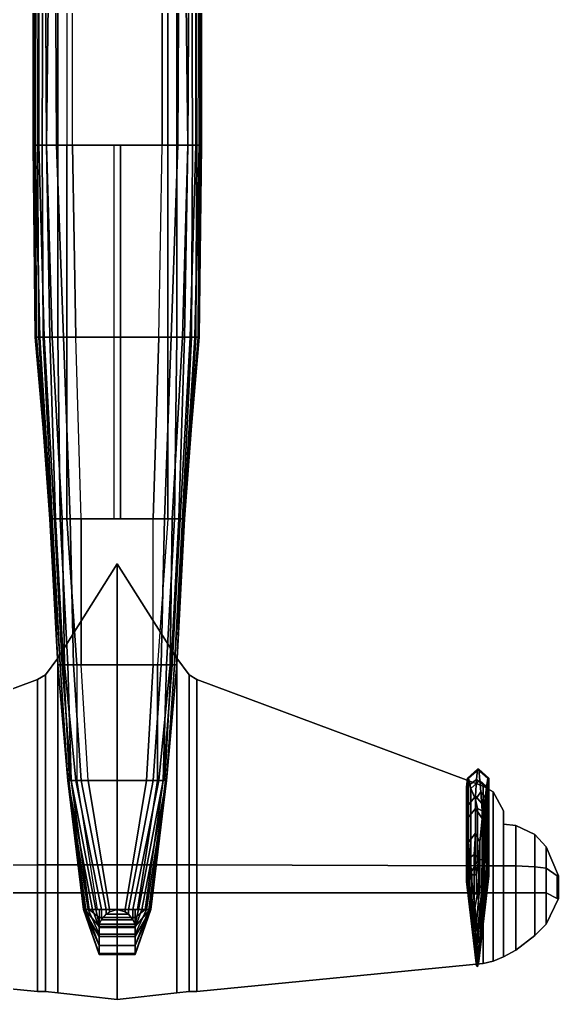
# Model space of a CAD drawing. Header units: millimetres. Extents: x -11.2 to 11.2, y -9.2 to 25.8.
# Drawn here: x -0.87 to 3.93, y -9.25 to -0.52 of the extents above; entities that cross this region are included whole.
import ezdxf

# ---------------------------------------------------------------- set-up
doc = ezdxf.new("R2010")
doc.units = ezdxf.units.MM
for name, color, linetype in [('h2', 7, 'Continuous'), ('wing1', 5, 'Continuous'), ('wing2', 1, 'Continuous')]:
    doc.layers.add(name, color=color, linetype=linetype)

msp = doc.modelspace()

# ---------------------------------------------------------------- linework, layer by layer
for points in [[(-0.4, 4.13, -1.21), (0.4, 4.13, -1.21), (0.4, -1.64, -1.19), (-0.4, -1.64, -1.19)], [(0.54, -1.64, -1.14), (0.4, -1.64, -1.19), (0.4, 4.13, -1.21), (0.57, 4.13, -1.14)], [(0.63, -1.64, -1.06), (0.54, -1.64, -1.14), (0.57, 4.13, -1.14), (0.66, 4.13, -1)], [(0.7, -1.64, -0.89), (0.63, -1.64, -1.06), (0.66, 4.13, -1), (0.7, 4.13, -0.86)], [(0.73, -1.64, -0.66), (0.7, -1.64, -0.89), (0.7, 4.13, -0.86), (0.73, 4.13, -0.66)], [(0.74, -1.64, -0.48), (0.73, -1.64, -0.66), (0.73, 4.13, -0.66), (0.74, 4.13, -0.48)], [(0.75, -1.64, 0.05), (0.75, -1.64, -0.32), (0.75, 4.13, -0.32), (0.74, 4.13, 0.05)], [(0.75, -1.64, -0.32), (0.74, -1.64, -0.48), (0.74, 4.13, -0.48), (0.75, 4.13, -0.32)], [(-0.45, -1.64, 0.88), (0.45, -1.64, 0.88), (0.45, 0.89, 0.88), (-0.45, 0.89, 0.88)], [(0.45, -1.64, 0.88), (0.53, -1.64, 0.85), (0.53, 0.89, 0.85), (0.45, 0.89, 0.88)], [(0.53, -1.64, 0.85), (0.63, -1.64, 0.79), (0.6, 0.89, 0.79), (0.53, 0.89, 0.85)], [(0.63, -1.64, 0.79), (0.67, -1.64, 0.71), (0.66, 0.89, 0.71), (0.6, 0.89, 0.79)], [(0.67, -1.64, 0.71), (0.71, -1.64, 0.49), (0.7, 0.89, 0.49), (0.66, 0.89, 0.71)], [(0.71, -1.64, 0.49), (0.73, -1.64, 0.3), (0.72, 0.89, 0.3), (0.7, 0.89, 0.49)], [(0.73, -1.64, 0.3), (0.75, -1.64, 0.05), (0.7456, 0.9007, 0.05), (0.72, 0.89, 0.3)], [(-0.03, -3.35, 0.82), (0.03, -3.35, 0.82), (0.03, -1.64, 0.88), (-0.03, -1.64, 0.88)], [(0.03, -3.35, 0.82), (0.45, -3.35, 0.81), (0.45, -1.64, 0.88), (0.03, -1.64, 0.88)], [(0.48, -3.35, -1.07), (0.37, -3.35, -1.09), (0.4, -1.64, -1.19), (0.54, -1.64, -1.14)], [(0.45, -3.35, 0.81), (0.53, -3.35, 0.8), (0.53, -1.64, 0.85), (0.45, -1.64, 0.88)], [(0.58, -3.35, -1.01), (0.48, -3.35, -1.07), (0.54, -1.64, -1.14), (0.63, -1.64, -1.06)], [(0.53, -3.35, 0.8), (0.6, -3.35, 0.77), (0.63, -1.64, 0.79), (0.53, -1.64, 0.85)], [(0.65, -3.35, -0.93), (0.58, -3.35, -1.01), (0.63, -1.64, -1.06), (0.7, -1.64, -0.89)], [(0.6, -3.35, 0.77), (0.66, -3.35, 0.71), (0.67, -1.64, 0.71), (0.63, -1.64, 0.79)], [(0.69, -3.35, -0.8), (0.65, -3.35, -0.93), (0.7, -1.64, -0.89), (0.73, -1.64, -0.66)], [(0.66, -3.35, 0.71), (0.7, -3.35, 0.49), (0.71, -1.64, 0.49), (0.67, -1.64, 0.71)], [(0.72, -3.35, -0.48), (0.69, -3.35, -0.8), (0.73, -1.64, -0.66), (0.74, -1.64, -0.48)], [(0.7, -3.35, 0.49), (0.72, -3.35, 0.3), (0.73, -1.64, 0.3), (0.71, -1.64, 0.49)], [(0.72, -3.35, 0.3), (0.73, -3.35, 0.14), (0.75, -1.64, 0.05), (0.73, -1.64, 0.3)], [(0.73, -3.35, -0.32), (0.72, -3.35, -0.48), (0.74, -1.64, -0.48), (0.75, -1.64, -0.32)], [(0.73, -3.35, 0.14), (0.73, -3.35, -0.32), (0.75, -1.64, -0.32), (0.75, -1.64, 0.05)], [(-0.37, -3.35, -1.09), (0.37, -3.35, -1.09), (0.32, -4.97, -0.84), (-0.32, -4.97, -0.84)], [(-0.03, -4.97, 0.73), (0.03, -4.97, 0.73), (0.03, -3.35, 0.82), (-0.03, -3.35, 0.82)], [(0.03, -4.97, 0.73), (0.45, -4.97, 0.73), (0.45, -3.35, 0.81), (0.03, -3.35, 0.82)], [(0.42, -4.97, -0.82), (0.32, -4.97, -0.84), (0.37, -3.35, -1.09), (0.48, -3.35, -1.07)], [(0.49, -4.97, -0.79), (0.42, -4.97, -0.82), (0.48, -3.35, -1.07), (0.58, -3.35, -1.01)], [(0.45, -4.97, 0.73), (0.51, -4.97, 0.71), (0.53, -3.35, 0.8), (0.45, -3.35, 0.81)], [(0.56, -4.97, -0.71), (0.49, -4.97, -0.79), (0.58, -3.35, -1.01), (0.65, -3.35, -0.93)], [(0.51, -4.97, 0.71), (0.55, -4.97, 0.68), (0.6, -3.35, 0.77), (0.53, -3.35, 0.8)], [(0.55, -4.97, 0.68), (0.58, -4.97, 0.62), (0.66, -3.35, 0.71), (0.6, -3.35, 0.77)], [(0.59, -4.97, -0.63), (0.56, -4.97, -0.71), (0.65, -3.35, -0.93), (0.69, -3.35, -0.8)], [(0.58, -4.97, 0.62), (0.6, -4.97, 0.53), (0.7, -3.35, 0.49), (0.66, -3.35, 0.71)], [(0.6, -4.97, 0.3), (0.59, -4.97, 0.14), (0.73, -3.35, 0.14), (0.72, -3.35, 0.3)], [(0.59, -4.97, -0.48), (0.59, -4.97, -0.63), (0.69, -3.35, -0.8), (0.72, -3.35, -0.48)], [(0.59, -4.97, -0.32), (0.59, -4.97, -0.48), (0.72, -3.35, -0.48), (0.73, -3.35, -0.32)], [(0.59, -4.97, 0.14), (0.59, -4.97, -0.32), (0.73, -3.35, -0.32), (0.73, -3.35, 0.14)], [(0.6, -4.97, 0.53), (0.6, -4.97, 0.3), (0.72, -3.35, 0.3), (0.7, -3.35, 0.49)], [(0.39, -6.27, -0.73), (0.32, -6.27, -0.75), (0.32, -4.97, -0.84), (0.42, -4.97, -0.82)], [(0.36, -6.27, 0.72), (0.44, -6.27, 0.69), (0.51, -4.97, 0.71), (0.45, -4.97, 0.73)], [(0.47, -6.27, -0.66), (0.39, -6.27, -0.73), (0.42, -4.97, -0.82), (0.49, -4.97, -0.79)], [(0.44, -6.27, 0.69), (0.48, -6.27, 0.66), (0.55, -4.97, 0.68), (0.51, -4.97, 0.71)], [(0.49, -6.27, -0.63), (0.47, -6.27, -0.66), (0.49, -4.97, -0.79), (0.56, -4.97, -0.71)], [(0.48, -6.27, 0.66), (0.51, -6.27, 0.62), (0.58, -4.97, 0.62), (0.55, -4.97, 0.68)], [(0.51, -6.27, -0.58), (0.49, -6.27, -0.63), (0.56, -4.97, -0.71), (0.59, -4.97, -0.63)], [(0.53, -6.27, -0.48), (0.51, -6.27, -0.58), (0.59, -4.97, -0.63), (0.59, -4.97, -0.48)], [(0.51, -6.27, 0.62), (0.53, -6.27, 0.56), (0.6, -4.97, 0.53), (0.58, -4.97, 0.62)], [(0.53, -6.27, -0.32), (0.53, -6.27, -0.48), (0.59, -4.97, -0.48), (0.59, -4.97, -0.32)], [(0.53, -6.27, 0.14), (0.53, -6.27, -0.32), (0.59, -4.97, -0.32), (0.59, -4.97, 0.14)], [(0.53, -6.27, 0.3), (0.53, -6.27, 0.14), (0.59, -4.97, 0.14), (0.6, -4.97, 0.3)], [(0.53, -6.27, 0.56), (0.53, -6.27, 0.3), (0.6, -4.97, 0.3), (0.6, -4.97, 0.53)], [(-0.36, -7.3, 0.72), (0.36, -7.3, 0.72), (0.36, -6.27, 0.72), (-0.36, -6.27, 0.72)], [(-0.32, -6.27, -0.75), (0.32, -6.27, -0.75), (0.26, -7.3, -0.49), (-0.26, -7.3, -0.49)], [(0.32, -7.3, -0.47), (0.26, -7.3, -0.49), (0.32, -6.27, -0.75), (0.39, -6.27, -0.73)], [(0.37, -7.3, -0.44), (0.32, -7.3, -0.47), (0.39, -6.27, -0.73), (0.47, -6.27, -0.66)], [(0.36, -7.3, 0.72), (0.41, -7.3, 0.7), (0.44, -6.27, 0.69), (0.36, -6.27, 0.72)], [(0.41, -7.3, -0.39), (0.37, -7.3, -0.44), (0.47, -6.27, -0.66), (0.49, -6.27, -0.63)], [(0.44, -7.3, -0.34), (0.41, -7.3, -0.39), (0.49, -6.27, -0.63), (0.51, -6.27, -0.58)], [(0.41, -7.3, 0.7), (0.425, -7.3, 0.675), (0.48, -6.27, 0.66), (0.44, -6.27, 0.69)], [(0.425, -7.3, 0.675), (0.44, -7.3, 0.65), (0.51, -6.27, 0.62), (0.48, -6.27, 0.66)], [(0.44, -7.3, -0.22), (0.44, -7.3, -0.34), (0.51, -6.27, -0.58), (0.53, -6.27, -0.48)], [(0.44, -7.3, -0.06), (0.44, -7.3, -0.22), (0.53, -6.27, -0.48), (0.53, -6.27, -0.32)], [(0.44, -7.3, 0.4), (0.44, -7.3, -0.06), (0.53, -6.27, -0.32), (0.53, -6.27, 0.14)], [(0.44, -7.3, 0.56), (0.44, -7.3, 0.4), (0.53, -6.27, 0.14), (0.53, -6.27, 0.3)], [(0.44, -7.3, 0.62), (0.44, -7.3, 0.56), (0.53, -6.27, 0.3), (0.53, -6.27, 0.56)], [(0.44, -7.3, 0.65), (0.44, -7.3, 0.62), (0.53, -6.27, 0.56), (0.51, -6.27, 0.62)], [(-0.18, -8.45, 0.71), (0.18, -8.45, 0.71), (0.36, -7.3, 0.72), (-0.36, -7.3, 0.72)], [(0, -7.3, -0.49), (0.26, -7.3, -0.49), (0.07, -8.45, -0.15), (0, -8.45, -0.16)], [(0.1, -8.45, -0.14), (0.07, -8.45, -0.15), (0.26, -7.3, -0.49), (0.32, -7.3, -0.47)], [(0.14, -8.45, -0.11), (0.1, -8.45, -0.14), (0.32, -7.3, -0.47), (0.37, -7.3, -0.44)], [(0.19, -8.45, -0.06), (0.14, -8.45, -0.11), (0.37, -7.3, -0.44), (0.41, -7.3, -0.39)], [(0.18, -8.45, 0.71), (0.25, -8.45, 0.7), (0.41, -7.3, 0.7), (0.36, -7.3, 0.72)], [(0.22, -8.45, -0.01), (0.19, -8.45, -0.06), (0.41, -7.3, -0.39), (0.44, -7.3, -0.34)], [(0.26, -8.45, 0.08), (0.22, -8.45, -0.01), (0.44, -7.3, -0.34), (0.44, -7.3, -0.22)], [(0.25, -8.45, 0.7), (0.29, -8.45, 0.68), (0.43, -7.3, 0.67), (0.41, -7.3, 0.7)], [(0.28, -8.45, 0.27), (0.26, -8.45, 0.08), (0.44, -7.3, -0.22), (0.44, -7.3, -0.06)], [(0.3, -8.45, 0.44), (0.28, -8.45, 0.27), (0.44, -7.3, -0.06), (0.44, -7.3, 0.4)], [(0.29, -8.45, 0.68), (0.3, -8.45, 0.66), (0.44, -7.3, 0.65), (0.43, -7.3, 0.67)], [(0.3, -8.45, 0.66), (0.3, -8.45, 0.62), (0.44, -7.3, 0.62), (0.44, -7.3, 0.65)], [(0.3, -8.45, 0.62), (0.3, -8.45, 0.56), (0.44, -7.3, 0.56), (0.44, -7.3, 0.62)], [(0.3, -8.45, 0.56), (0.3, -8.45, 0.44), (0.44, -7.3, 0.4), (0.44, -7.3, 0.56)], [(-0.16, -8.52, 0.7), (0.16, -8.52, 0.7), (0.16, -8.45, 0.71), (-0.16, -8.45, 0.71)], [(-0.07, -8.47, -0.15), (0, -8.45, -0.16), (0, -8.49, -0.14), (-0.1, -8.49, -0.14)], [(0, -8.45, -0.16), (0.07, -8.45, -0.15), (0.07, -8.47, -0.15), (0, -8.45, -0.16)], [(0, -8.45, 0.71), (0.03, -8.45, 0.71), (0.03, -8.45, 0.71), (0, -8.45, 0.71)], [(0, -8.45, -0.16), (0.07, -8.47, -0.15), (0.1, -8.49, -0.14), (0, -8.49, -0.14)], [(0.03, -8.45, 0.71), (0.16, -8.45, 0.71), (0.18, -8.45, 0.71), (0.03, -8.45, 0.71)], [(0.1, -8.49, -0.14), (0.07, -8.47, -0.15), (0.07, -8.45, -0.15), (0.1, -8.45, -0.14)], [(0.14, -8.54, -0.11), (0.1, -8.49, -0.14), (0.1, -8.45, -0.14), (0.14, -8.45, -0.11)], [(0.16, -8.58, -0.06), (0.14, -8.54, -0.11), (0.14, -8.45, -0.11), (0.19, -8.45, -0.06)], [(0.16, -8.85, 0.44), (0.16, -8.77, 0.27), (0.28, -8.45, 0.27), (0.3, -8.45, 0.44)], [(0.16, -8.77, 0.27), (0.16, -8.67, 0.08), (0.26, -8.45, 0.08), (0.28, -8.45, 0.27)], [(0.16, -8.61, -0.01), (0.16, -8.58, -0.06), (0.19, -8.45, -0.06), (0.22, -8.45, -0.01)], [(0.16, -8.67, 0.08), (0.16, -8.61, -0.01), (0.22, -8.45, -0.01), (0.26, -8.45, 0.08)], [(0.16, -8.6, 0.68), (0.16, -8.69, 0.66), (0.3, -8.45, 0.66), (0.29, -8.45, 0.68)], [(0.16, -8.52, 0.7), (0.16, -8.6, 0.68), (0.29, -8.45, 0.68), (0.25, -8.45, 0.7)], [(0.16, -8.45, 0.71), (0.16, -8.52, 0.7), (0.25, -8.45, 0.7), (0.18, -8.45, 0.71)], [(0.16, -8.84, 0.56), (0.16, -8.85, 0.44), (0.3, -8.45, 0.44), (0.3, -8.45, 0.56)], [(0.16, -8.77, 0.62), (0.16, -8.84, 0.56), (0.3, -8.45, 0.56), (0.3, -8.45, 0.62)], [(0.16, -8.69, 0.66), (0.16, -8.77, 0.62), (0.3, -8.45, 0.62), (0.3, -8.45, 0.66)], [(-0.16, -8.6, 0.68), (0.16, -8.6, 0.68), (0.16, -8.52, 0.7), (-0.16, -8.52, 0.7)], [(-0.14, -8.54, -0.11), (0.14, -8.54, -0.11), (0.16, -8.58, -0.06), (-0.16, -8.58, -0.06)], [(-0.1, -8.49, -0.14), (0.1, -8.49, -0.14), (0.14, -8.54, -0.11), (-0.14, -8.54, -0.11)], [(-0.16, -8.58, -0.06), (0.16, -8.58, -0.06), (0.16, -8.61, -0.01), (-0.16, -8.61, -0.01)], [(-0.16, -8.69, 0.66), (0.16, -8.69, 0.66), (0.16, -8.6, 0.68), (-0.16, -8.6, 0.68)], [(-0.16, -8.61, -0.01), (0.16, -8.61, -0.01), (0.16, -8.67, 0.08), (-0.16, -8.67, 0.08)], [(-0.16, -8.67, 0.08), (0.16, -8.67, 0.08), (0.16, -8.77, 0.27), (-0.16, -8.77, 0.27)], [(-0.16, -8.77, 0.62), (0.16, -8.77, 0.62), (0.16, -8.69, 0.66), (-0.16, -8.69, 0.66)], [(-0.16, -8.84, 0.56), (0.16, -8.84, 0.56), (0.16, -8.77, 0.62), (-0.16, -8.77, 0.62)], [(-0.16, -8.77, 0.27), (0.16, -8.77, 0.27), (0.16, -8.85, 0.44), (-0.16, -8.85, 0.44)], [(-0.16, -8.85, 0.44), (0.16, -8.85, 0.44), (0.16, -8.84, 0.56), (-0.16, -8.84, 0.56)]]:
    msp.add_3dface(points)
at = {"layer": 'h2'}
for points in [[(-0.75, -1.64, -0.32), (-0.74, -1.64, -0.48), (-0.74, 4.13, -0.48), (-0.75, 4.13, -0.32)], [(-0.75, -1.64, 0.05), (-0.75, -1.64, -0.32), (-0.75, 4.13, -0.32), (-0.74, 4.13, 0.05)], [(-0.74, -1.64, -0.48), (-0.73, -1.64, -0.66), (-0.73, 4.13, -0.66), (-0.74, 4.13, -0.48)], [(-0.73, -1.64, -0.66), (-0.7, -1.64, -0.89), (-0.7, 4.13, -0.86), (-0.73, 4.13, -0.66)], [(-0.7, -1.64, -0.89), (-0.63, -1.64, -1.06), (-0.66, 4.13, -1), (-0.7, 4.13, -0.86)], [(-0.63, -1.64, -1.06), (-0.54, -1.64, -1.14), (-0.57, 4.13, -1.14), (-0.66, 4.13, -1)], [(-0.54, -1.64, -1.14), (-0.4, -1.64, -1.19), (-0.4, 4.13, -1.21), (-0.57, 4.13, -1.14)], [(-0.73, -1.64, 0.3), (-0.75, -1.64, 0.05), (-0.7456, 0.9007, 0.05), (-0.72, 0.89, 0.3)], [(-0.71, -1.64, 0.49), (-0.73, -1.64, 0.3), (-0.72, 0.89, 0.3), (-0.7, 0.89, 0.49)], [(-0.67, -1.64, 0.71), (-0.71, -1.64, 0.49), (-0.7, 0.89, 0.49), (-0.66, 0.89, 0.71)], [(-0.63, -1.64, 0.79), (-0.67, -1.64, 0.71), (-0.66, 0.89, 0.71), (-0.6, 0.89, 0.79)], [(-0.53, -1.64, 0.85), (-0.63, -1.64, 0.79), (-0.6, 0.89, 0.79), (-0.53, 0.89, 0.85)], [(-0.45, -1.64, 0.88), (-0.53, -1.64, 0.85), (-0.53, 0.89, 0.85), (-0.45, 0.89, 0.88)], [(-0.73, -3.35, 0.14), (-0.73, -3.35, -0.32), (-0.75, -1.64, -0.32), (-0.75, -1.64, 0.05)], [(-0.72, -3.35, 0.3), (-0.73, -3.35, 0.14), (-0.75, -1.64, 0.05), (-0.73, -1.64, 0.3)], [(-0.73, -3.35, -0.32), (-0.72, -3.35, -0.48), (-0.74, -1.64, -0.48), (-0.75, -1.64, -0.32)], [(-0.72, -3.35, -0.48), (-0.69, -3.35, -0.8), (-0.73, -1.64, -0.66), (-0.74, -1.64, -0.48)], [(-0.69, -3.35, -0.8), (-0.65, -3.35, -0.93), (-0.7, -1.64, -0.89), (-0.73, -1.64, -0.66)], [(-0.7, -3.35, 0.49), (-0.72, -3.35, 0.3), (-0.73, -1.64, 0.3), (-0.71, -1.64, 0.49)], [(-0.66, -3.35, 0.71), (-0.7, -3.35, 0.49), (-0.71, -1.64, 0.49), (-0.67, -1.64, 0.71)], [(-0.65, -3.35, -0.93), (-0.58, -3.35, -1.01), (-0.63, -1.64, -1.06), (-0.7, -1.64, -0.89)], [(-0.6, -3.35, 0.77), (-0.66, -3.35, 0.71), (-0.67, -1.64, 0.71), (-0.63, -1.64, 0.79)], [(-0.58, -3.35, -1.01), (-0.48, -3.35, -1.07), (-0.54, -1.64, -1.14), (-0.63, -1.64, -1.06)], [(-0.53, -3.35, 0.8), (-0.6, -3.35, 0.77), (-0.63, -1.64, 0.79), (-0.53, -1.64, 0.85)], [(-0.48, -3.35, -1.07), (-0.37, -3.35, -1.09), (-0.4, -1.64, -1.19), (-0.54, -1.64, -1.14)], [(-0.45, -3.35, 0.81), (-0.53, -3.35, 0.8), (-0.53, -1.64, 0.85), (-0.45, -1.64, 0.88)], [(-0.03, -3.35, 0.82), (-0.45, -3.35, 0.81), (-0.45, -1.64, 0.88), (-0.03, -1.64, 0.88)], [(0.4, -1.64, -1.19), (-0.4, -1.64, -1.19), (-0.37, -3.35, -1.09), (0.37, -3.35, -1.09)], [(-0.59, -4.97, 0.14), (-0.59, -4.97, -0.32), (-0.73, -3.35, -0.32), (-0.73, -3.35, 0.14)], [(-0.59, -4.97, -0.32), (-0.59, -4.97, -0.48), (-0.72, -3.35, -0.48), (-0.73, -3.35, -0.32)], [(-0.6, -4.97, 0.3), (-0.59, -4.97, 0.14), (-0.73, -3.35, 0.14), (-0.72, -3.35, 0.3)], [(-0.59, -4.97, -0.48), (-0.59, -4.97, -0.63), (-0.69, -3.35, -0.8), (-0.72, -3.35, -0.48)], [(-0.6, -4.97, 0.53), (-0.6, -4.97, 0.3), (-0.72, -3.35, 0.3), (-0.7, -3.35, 0.49)], [(-0.58, -4.97, 0.62), (-0.6, -4.97, 0.53), (-0.7, -3.35, 0.49), (-0.66, -3.35, 0.71)], [(-0.59, -4.97, -0.63), (-0.56, -4.97, -0.71), (-0.65, -3.35, -0.93), (-0.69, -3.35, -0.8)], [(-0.55, -4.97, 0.68), (-0.58, -4.97, 0.62), (-0.66, -3.35, 0.71), (-0.6, -3.35, 0.77)], [(-0.56, -4.97, -0.71), (-0.49, -4.97, -0.79), (-0.58, -3.35, -1.01), (-0.65, -3.35, -0.93)], [(-0.51, -4.97, 0.71), (-0.55, -4.97, 0.68), (-0.6, -3.35, 0.77), (-0.53, -3.35, 0.8)], [(-0.49, -4.97, -0.79), (-0.42, -4.97, -0.82), (-0.48, -3.35, -1.07), (-0.58, -3.35, -1.01)], [(-0.45, -4.97, 0.73), (-0.51, -4.97, 0.71), (-0.53, -3.35, 0.8), (-0.45, -3.35, 0.81)], [(-0.42, -4.97, -0.82), (-0.32, -4.97, -0.84), (-0.37, -3.35, -1.09), (-0.48, -3.35, -1.07)], [(-0.03, -4.97, 0.73), (-0.45, -4.97, 0.73), (-0.45, -3.35, 0.81), (-0.03, -3.35, 0.82)], [(-0.53, -6.27, 0.56), (-0.53, -6.27, 0.3), (-0.6, -4.97, 0.3), (-0.6, -4.97, 0.53)], [(-0.53, -6.27, 0.3), (-0.53, -6.27, 0.14), (-0.59, -4.97, 0.14), (-0.6, -4.97, 0.3)], [(-0.51, -6.27, 0.62), (-0.53, -6.27, 0.56), (-0.6, -4.97, 0.53), (-0.58, -4.97, 0.62)], [(-0.51, -6.27, -0.58), (-0.49, -6.27, -0.63), (-0.56, -4.97, -0.71), (-0.59, -4.97, -0.63)], [(-0.53, -6.27, 0.14), (-0.53, -6.27, -0.32), (-0.59, -4.97, -0.32), (-0.59, -4.97, 0.14)], [(-0.53, -6.27, -0.32), (-0.53, -6.27, -0.48), (-0.59, -4.97, -0.48), (-0.59, -4.97, -0.32)], [(-0.53, -6.27, -0.48), (-0.51, -6.27, -0.58), (-0.59, -4.97, -0.63), (-0.59, -4.97, -0.48)], [(-0.48, -6.27, 0.66), (-0.51, -6.27, 0.62), (-0.58, -4.97, 0.62), (-0.55, -4.97, 0.68)], [(-0.49, -6.27, -0.63), (-0.47, -6.27, -0.66), (-0.49, -4.97, -0.79), (-0.56, -4.97, -0.71)], [(-0.44, -6.27, 0.69), (-0.48, -6.27, 0.66), (-0.55, -4.97, 0.68), (-0.51, -4.97, 0.71)], [(-0.36, -6.27, 0.72), (-0.44, -6.27, 0.69), (-0.51, -4.97, 0.71), (-0.45, -4.97, 0.73)], [(-0.47, -6.27, -0.66), (-0.39, -6.27, -0.73), (-0.42, -4.97, -0.82), (-0.49, -4.97, -0.79)], [(0.36, -6.27, 0.72), (-0.36, -6.27, 0.72), (-0.45, -4.97, 0.73), (0.45, -4.97, 0.73)], [(-0.39, -6.27, -0.73), (-0.32, -6.27, -0.75), (-0.32, -4.97, -0.84), (-0.42, -4.97, -0.82)], [(0.32, -4.97, -0.84), (-0.32, -4.97, -0.84), (-0.32, -6.27, -0.75), (0.32, -6.27, -0.75)], [(-0.44, -7.3, 0.4), (-0.44, -7.3, -0.06), (-0.53, -6.27, -0.32), (-0.53, -6.27, 0.14)], [(-0.44, -7.3, -0.06), (-0.44, -7.3, -0.22), (-0.53, -6.27, -0.48), (-0.53, -6.27, -0.32)], [(-0.44, -7.3, -0.22), (-0.44, -7.3, -0.34), (-0.51, -6.27, -0.58), (-0.53, -6.27, -0.48)], [(-0.44, -7.3, 0.65), (-0.44, -7.3, 0.62), (-0.53, -6.27, 0.56), (-0.51, -6.27, 0.62)], [(-0.44, -7.3, 0.62), (-0.44, -7.3, 0.56), (-0.53, -6.27, 0.3), (-0.53, -6.27, 0.56)], [(-0.44, -7.3, 0.56), (-0.44, -7.3, 0.4), (-0.53, -6.27, 0.14), (-0.53, -6.27, 0.3)], [(-0.44, -7.3, -0.34), (-0.41, -7.3, -0.39), (-0.49, -6.27, -0.63), (-0.51, -6.27, -0.58)], [(-0.425, -7.3, 0.675), (-0.44, -7.3, 0.65), (-0.51, -6.27, 0.62), (-0.48, -6.27, 0.66)], [(-0.41, -7.3, -0.39), (-0.37, -7.3, -0.44), (-0.47, -6.27, -0.66), (-0.49, -6.27, -0.63)], [(-0.41, -7.3, 0.7), (-0.425, -7.3, 0.675), (-0.48, -6.27, 0.66), (-0.44, -6.27, 0.69)], [(-0.37, -7.3, -0.44), (-0.32, -7.3, -0.47), (-0.39, -6.27, -0.73), (-0.47, -6.27, -0.66)], [(-0.36, -7.3, 0.72), (-0.41, -7.3, 0.7), (-0.44, -6.27, 0.69), (-0.36, -6.27, 0.72)], [(-0.32, -7.3, -0.47), (-0.26, -7.3, -0.49), (-0.32, -6.27, -0.75), (-0.39, -6.27, -0.73)], [(-0.26, -8.45, 0.08), (-0.22, -8.45, -0.01), (-0.44, -7.3, -0.34), (-0.44, -7.3, -0.22)], [(-0.28, -8.45, 0.27), (-0.26, -8.45, 0.08), (-0.44, -7.3, -0.22), (-0.44, -7.3, -0.06)], [(-0.3, -8.45, 0.44), (-0.28, -8.45, 0.27), (-0.44, -7.3, -0.06), (-0.44, -7.3, 0.4)], [(-0.22, -8.45, -0.01), (-0.19, -8.45, -0.06), (-0.41, -7.3, -0.39), (-0.44, -7.3, -0.34)], [(-0.3, -8.45, 0.56), (-0.3, -8.45, 0.44), (-0.44, -7.3, 0.4), (-0.44, -7.3, 0.56)], [(-0.3, -8.45, 0.62), (-0.3, -8.45, 0.56), (-0.44, -7.3, 0.56), (-0.44, -7.3, 0.62)], [(-0.29, -8.45, 0.68), (-0.3, -8.45, 0.66), (-0.44, -7.3, 0.65), (-0.43, -7.3, 0.67)], [(-0.3, -8.45, 0.66), (-0.3, -8.45, 0.62), (-0.44, -7.3, 0.62), (-0.44, -7.3, 0.65)], [(-0.25, -8.45, 0.7), (-0.29, -8.45, 0.68), (-0.43, -7.3, 0.67), (-0.41, -7.3, 0.7)], [(-0.19, -8.45, -0.06), (-0.14, -8.45, -0.11), (-0.37, -7.3, -0.44), (-0.41, -7.3, -0.39)], [(-0.18, -8.45, 0.71), (-0.25, -8.45, 0.7), (-0.41, -7.3, 0.7), (-0.36, -7.3, 0.72)], [(-0.14, -8.45, -0.11), (-0.1, -8.45, -0.14), (-0.32, -7.3, -0.47), (-0.37, -7.3, -0.44)], [(-0.1, -8.45, -0.14), (-0.07, -8.45, -0.15), (-0.26, -7.3, -0.49), (-0.32, -7.3, -0.47)], [(0, -7.3, -0.49), (-0.26, -7.3, -0.49), (-0.07, -8.45, -0.15), (0, -8.45, -0.16)], [(-0.16, -8.85, 0.44), (-0.16, -8.77, 0.27), (-0.28, -8.45, 0.27), (-0.3, -8.45, 0.44)], [(-0.16, -8.69, 0.66), (-0.16, -8.77, 0.62), (-0.3, -8.45, 0.62), (-0.3, -8.45, 0.66)], [(-0.16, -8.77, 0.62), (-0.16, -8.84, 0.56), (-0.3, -8.45, 0.56), (-0.3, -8.45, 0.62)], [(-0.16, -8.84, 0.56), (-0.16, -8.85, 0.44), (-0.3, -8.45, 0.44), (-0.3, -8.45, 0.56)], [(-0.16, -8.6, 0.68), (-0.16, -8.69, 0.66), (-0.3, -8.45, 0.66), (-0.29, -8.45, 0.68)], [(-0.16, -8.52, 0.7), (-0.16, -8.6, 0.68), (-0.29, -8.45, 0.68), (-0.25, -8.45, 0.7)], [(-0.16, -8.77, 0.27), (-0.16, -8.67, 0.08), (-0.26, -8.45, 0.08), (-0.28, -8.45, 0.27)], [(-0.16, -8.67, 0.08), (-0.16, -8.61, -0.01), (-0.22, -8.45, -0.01), (-0.26, -8.45, 0.08)], [(-0.16, -8.45, 0.71), (-0.16, -8.52, 0.7), (-0.25, -8.45, 0.7), (-0.18, -8.45, 0.71)], [(-0.16, -8.61, -0.01), (-0.16, -8.58, -0.06), (-0.19, -8.45, -0.06), (-0.22, -8.45, -0.01)], [(-0.16, -8.58, -0.06), (-0.14, -8.54, -0.11), (-0.14, -8.45, -0.11), (-0.19, -8.45, -0.06)], [(-0.03, -8.45, 0.71), (-0.16, -8.45, 0.71), (-0.18, -8.45, 0.71), (-0.03, -8.45, 0.71)], [(-0.14, -8.54, -0.11), (-0.1, -8.49, -0.14), (-0.1, -8.45, -0.14), (-0.14, -8.45, -0.11)], [(-0.1, -8.49, -0.14), (-0.07, -8.47, -0.15), (-0.07, -8.45, -0.15), (-0.1, -8.45, -0.14)], [(0, -8.45, -0.16), (-0.07, -8.45, -0.15), (-0.07, -8.47, -0.15), (0, -8.45, -0.16)], [(0, -8.45, 0.71), (-0.03, -8.45, 0.71), (-0.03, -8.45, 0.71), (0, -8.45, 0.71)]]:
    msp.add_3dface(points, dxfattribs=at)
at = {"layer": 'wing1'}
for points in [[(0, -5.37, 0.45), (-0.53, -6.21, 0.5), (-0.53, -8.05, 0.72), (0, -8.05, 0.71)], [(0, -8.05, 0.39), (-0.53, -8.05, 0.39), (-0.53, -6.21, 0.5), (0, -5.37, 0.45)], [(-0.53, -6.21, 0.5), (-0.64, -6.36, 0.51), (-0.64, -8.05, 0.72), (-0.53, -8.05, 0.72)], [(-0.53, -8.05, 0.39), (-0.64, -8.05, 0.4), (-0.64, -6.36, 0.51), (-0.53, -6.21, 0.5)], [(-0.64, -6.36, 0.51), (-0.71, -6.4, 0.52), (-0.71, -8.05, 0.72), (-0.64, -8.05, 0.72)], [(-0.64, -8.05, 0.4), (-0.71, -8.05, 0.41), (-0.71, -6.4, 0.52), (-0.64, -6.36, 0.51)], [(-0.71, -6.4, 0.52), (-3.26, -7.35, 0.71), (-3.26, -8.06, 0.8), (-0.71, -8.05, 0.72)], [(-0.71, -8.05, 0.41), (-3.26, -8.06, 0.66), (-3.26, -7.35, 0.71), (-0.71, -6.4, 0.52)], [(-3.26, -8.06, 0.8), (-3.26, -8.3, 0.8), (-0.71, -8.3, 0.72), (-0.71, -8.05, 0.72)], [(-0.71, -8.3, 0.41), (-3.26, -8.3, 0.66), (-3.26, -8.06, 0.66), (-0.71, -8.05, 0.41)], [(-0.71, -8.05, 0.72), (-0.71, -8.3, 0.72), (-0.64, -8.3, 0.72), (-0.64, -8.05, 0.72)], [(-0.64, -8.3, 0.4), (-0.71, -8.3, 0.41), (-0.71, -8.05, 0.41), (-0.64, -8.05, 0.4)], [(-0.64, -8.05, 0.72), (-0.64, -8.3, 0.72), (-0.53, -8.3, 0.72), (-0.53, -8.05, 0.72)], [(-0.53, -8.3, 0.39), (-0.64, -8.3, 0.4), (-0.64, -8.05, 0.4), (-0.53, -8.05, 0.39)], [(-0.53, -8.05, 0.72), (-0.53, -8.3, 0.72), (0, -8.3, 0.71), (0, -8.05, 0.71)], [(0, -8.3, 0.39), (-0.53, -8.3, 0.39), (-0.53, -8.05, 0.39), (0, -8.05, 0.39)], [(-0.71, -8.3, 0.72), (-3.26, -8.3, 0.8), (-3.26, -8.93, 0.71), (-0.71, -9.18, 0.52)], [(-0.71, -9.18, 0.52), (-3.26, -8.93, 0.71), (-3.26, -8.3, 0.66), (-0.71, -8.3, 0.41)], [(-0.64, -8.3, 0.72), (-0.71, -8.3, 0.72), (-0.71, -9.18, 0.52), (-0.64, -9.18, 0.51)], [(-0.64, -9.18, 0.51), (-0.71, -9.18, 0.52), (-0.71, -8.3, 0.41), (-0.64, -8.3, 0.4)], [(-0.53, -8.3, 0.72), (-0.64, -8.3, 0.72), (-0.64, -9.18, 0.51), (-0.53, -9.19, 0.5)], [(-0.53, -9.19, 0.5), (-0.64, -9.18, 0.51), (-0.64, -8.3, 0.4), (-0.53, -8.3, 0.39)], [(0, -8.3, 0.71), (-0.53, -8.3, 0.72), (-0.53, -9.19, 0.5), (0, -9.25, 0.45)], [(0, -9.25, 0.45), (-0.53, -9.19, 0.5), (-0.53, -8.3, 0.39), (0, -8.3, 0.39)]]:
    msp.add_3dface(points, dxfattribs=at)
at = {"layer": 'wing2'}
for points in [[(0, -8.05, 0.39), (0.53, -8.05, 0.39), (0.53, -6.21, 0.5), (0, -5.37, 0.45)], [(0, -5.37, 0.45), (0.53, -6.21, 0.5), (0.53, -8.05, 0.72), (0, -8.05, 0.71)], [(0.53, -8.05, 0.39), (0.64, -8.05, 0.4), (0.64, -6.36, 0.51), (0.53, -6.21, 0.5)], [(0.53, -6.21, 0.5), (0.64, -6.36, 0.51), (0.64, -8.05, 0.72), (0.53, -8.05, 0.72)], [(0.64, -8.05, 0.4), (0.71, -8.05, 0.41), (0.71, -6.4, 0.52), (0.64, -6.36, 0.51)], [(0.64, -6.36, 0.51), (0.71, -6.4, 0.52), (0.71, -8.05, 0.72), (0.64, -8.05, 0.72)], [(0.71, -6.4, 0.52), (3.26, -7.35, 0.71), (3.26, -8.06, 0.8), (0.71, -8.05, 0.72)], [(0.71, -8.05, 0.41), (3.26, -8.06, 0.66), (3.26, -7.35, 0.71), (0.71, -6.4, 0.52)], [(3.11, -7.36, 1.27), (3.12, -7.28, 0.95), (3.21, -7.2, 0.95), (3.2, -7.29, 1.27)], [(3.12, -7.28, 0.95), (3.13, -7.28, 0.69), (3.22, -7.2, 0.69), (3.21, -7.2, 0.95)], [(3.13, -7.28, 0.69), (3.15, -7.37, 0.35), (3.23, -7.3, 0.35), (3.22, -7.2, 0.69)], [(3.2, -7.29, 1.27), (3.21, -7.2, 0.95), (3.3, -7.28, 0.95), (3.29, -7.36, 1.27)], [(3.21, -7.2, 0.95), (3.22, -7.2, 0.69), (3.31, -7.28, 0.69), (3.3, -7.28, 0.95)], [(3.22, -7.2, 0.69), (3.23, -7.3, 0.35), (3.31, -7.37, 0.35), (3.31, -7.28, 0.69)], [(3.11, -8.2, 1.27), (3.12, -8.17, 0.95), (3.12, -7.28, 0.95), (3.11, -7.36, 1.27)], [(3.12, -7.53, 1.59), (3.11, -7.36, 1.27), (3.2, -7.29, 1.27), (3.19, -7.44, 1.59)], [(3.12, -8.17, 0.95), (3.13, -8.15, 0.69), (3.13, -7.28, 0.69), (3.12, -7.28, 0.95)], [(3.13, -8.15, 0.69), (3.15, -8.12, 0.35), (3.15, -7.37, 0.35), (3.13, -7.28, 0.69)], [(3.15, -7.37, 0.35), (3.19, -7.47, 0.01), (3.24, -7.4, 0.01), (3.23, -7.3, 0.35)], [(3.19, -7.44, 1.59), (3.2, -7.29, 1.27), (3.29, -7.36, 1.27), (3.27, -7.53, 1.59)], [(3.23, -7.3, 0.35), (3.24, -7.4, 0.01), (3.29, -7.47, 0.01), (3.31, -7.37, 0.35)], [(3.3, -7.28, 0.95), (3.3, -8.17, 0.95), (3.29, -8.2, 1.27), (3.29, -7.36, 1.27)], [(3.31, -7.28, 0.69), (3.31, -8.15, 0.69), (3.3, -8.17, 0.95), (3.3, -7.28, 0.95)], [(3.31, -7.37, 0.35), (3.31, -8.12, 0.35), (3.31, -8.15, 0.69), (3.31, -7.28, 0.69)], [(3.12, -8.24, 1.59), (3.11, -8.2, 1.27), (3.11, -7.36, 1.27), (3.12, -7.53, 1.59)], [(3.15, -8.12, 0.35), (3.19, -8.05, 0.01), (3.19, -7.47, 0.01), (3.15, -7.37, 0.35)], [(3.19, -7.47, 0.01), (3.21, -7.55, -0.14), (3.25, -7.57, -0.18), (3.24, -7.4, 0.01)], [(3.24, -7.4, 0.01), (3.25, -7.57, -0.18), (3.28, -7.55, -0.14), (3.29, -7.47, 0.01)], [(3.26, -7.35, 0.71), (3.35, -7.4, 0.72), (3.35, -8.06, 0.79), (3.26, -8.06, 0.8)], [(3.26, -8.06, 0.66), (3.35, -8.06, 0.67), (3.35, -7.4, 0.72), (3.26, -7.35, 0.71)], [(3.29, -7.36, 1.27), (3.29, -8.2, 1.27), (3.27, -8.24, 1.59), (3.27, -7.53, 1.59)], [(3.29, -7.47, 0.01), (3.29, -8.05, 0.01), (3.31, -8.12, 0.35), (3.31, -7.37, 0.35)], [(3.35, -7.4, 0.72), (3.44, -7.57, 0.73), (3.44, -8.06, 0.79), (3.35, -8.06, 0.79)], [(3.35, -8.06, 0.67), (3.44, -8.06, 0.68), (3.44, -7.57, 0.73), (3.35, -7.4, 0.72)], [(3.12, -7.64, 1.75), (3.12, -7.53, 1.59), (3.19, -7.44, 1.59), (3.19, -7.55, 1.75)], [(3.19, -7.55, 1.75), (3.19, -7.44, 1.59), (3.27, -7.53, 1.59), (3.25, -7.64, 1.75)], [(3.19, -8.05, 0.01), (3.21, -8.02, -0.14), (3.21, -7.55, -0.14), (3.19, -7.47, 0.01)], [(3.28, -7.55, -0.14), (3.28, -8.02, -0.14), (3.29, -8.05, 0.01), (3.29, -7.47, 0.01)], [(3.12, -8.24, 1.75), (3.12, -8.24, 1.59), (3.12, -7.53, 1.59), (3.12, -7.64, 1.75)], [(3.13, -7.85, 1.99), (3.12, -7.64, 1.75), (3.19, -7.55, 1.75), (3.19, -7.77, 1.99)], [(3.19, -7.77, 1.99), (3.19, -7.55, 1.75), (3.25, -7.64, 1.75), (3.23, -7.85, 1.99)], [(3.21, -7.55, -0.14), (3.21, -8.02, -0.14), (3.25, -8, -0.18), (3.25, -7.57, -0.18)], [(3.27, -7.53, 1.59), (3.27, -8.24, 1.59), (3.25, -8.24, 1.75), (3.25, -7.64, 1.75)], [(3.25, -7.57, -0.18), (3.25, -8, -0.18), (3.28, -8.02, -0.14), (3.28, -7.55, -0.14)], [(3.44, -8.06, 0.68), (3.44, -8.06, 0.68), (3.44, -7.69, 0.73), (3.44, -7.57, 0.73)], [(3.13, -8.24, 1.99), (3.12, -8.24, 1.75), (3.12, -7.64, 1.75), (3.13, -7.85, 1.99)], [(3.25, -7.64, 1.75), (3.25, -8.24, 1.75), (3.23, -8.24, 1.99), (3.23, -7.85, 1.99)], [(3.44, -7.69, 0.73), (3.55, -7.7, 0.74), (3.55, -8.06, 0.79), (3.44, -8.06, 0.79)], [(3.44, -8.06, 0.68), (3.55, -8.06, 0.69), (3.55, -7.7, 0.74), (3.44, -7.69, 0.73)], [(3.55, -7.7, 0.74), (3.72, -7.78, 0.75), (3.72, -8.07, 0.79), (3.55, -8.06, 0.79)], [(3.55, -8.06, 0.69), (3.72, -8.07, 0.7), (3.72, -7.78, 0.75), (3.55, -7.7, 0.74)], [(3.14, -7.99, 2.13), (3.13, -7.85, 1.99), (3.19, -7.77, 1.99), (3.18, -7.96, 2.13)], [(3.14, -8.24, 2.13), (3.13, -8.24, 1.99), (3.13, -7.85, 1.99), (3.14, -7.99, 2.13)], [(3.18, -7.96, 2.13), (3.19, -7.77, 1.99), (3.23, -7.85, 1.99), (3.22, -7.99, 2.13)], [(3.23, -7.85, 1.99), (3.23, -8.24, 1.99), (3.22, -8.24, 2.13), (3.22, -7.99, 2.13)], [(3.72, -7.78, 0.75), (3.82, -7.89, 0.76), (3.82, -8.08, 0.79), (3.72, -8.07, 0.79)], [(3.72, -8.07, 0.7), (3.82, -8.08, 0.72), (3.82, -7.89, 0.76), (3.72, -7.78, 0.75)], [(3.82, -7.89, 0.76), (3.93, -8.15, 0.77), (3.92, -8.15, 0.78), (3.82, -8.08, 0.79)], [(3.82, -8.08, 0.72), (3.92, -8.15, 0.75), (3.93, -8.15, 0.77), (3.82, -7.89, 0.76)], [(3.16, -8.14, 2.18), (3.14, -7.99, 2.13), (3.18, -7.96, 2.13), (3.18, -8.14, 2.19)], [(3.16, -8.31, 2.18), (3.14, -8.24, 2.13), (3.14, -7.99, 2.13), (3.16, -8.14, 2.18)], [(3.18, -8.14, 2.19), (3.18, -7.96, 2.13), (3.22, -7.99, 2.13), (3.2, -8.14, 2.18)], [(3.24, -8.62, 0.01), (3.25, -8, -0.18), (3.21, -8.02, -0.14), (3.19, -8.05, 0.01)], [(3.22, -7.99, 2.13), (3.22, -8.24, 2.13), (3.2, -8.31, 2.18), (3.2, -8.14, 2.18)], [(3.29, -8.05, 0.01), (3.28, -8.02, -0.14), (3.25, -8, -0.18), (3.24, -8.62, 0.01)], [(0, -8.3, 0.39), (0.53, -8.3, 0.39), (0.53, -8.05, 0.39), (0, -8.05, 0.39)], [(0.53, -8.05, 0.72), (0.53, -8.3, 0.72), (0, -8.3, 0.71), (0, -8.05, 0.71)], [(0.53, -8.3, 0.39), (0.64, -8.3, 0.4), (0.64, -8.05, 0.4), (0.53, -8.05, 0.39)], [(0.64, -8.05, 0.72), (0.64, -8.3, 0.72), (0.53, -8.3, 0.72), (0.53, -8.05, 0.72)], [(0.64, -8.3, 0.4), (0.71, -8.3, 0.41), (0.71, -8.05, 0.41), (0.64, -8.05, 0.4)], [(0.71, -8.05, 0.72), (0.71, -8.3, 0.72), (0.64, -8.3, 0.72), (0.64, -8.05, 0.72)], [(3.26, -8.06, 0.8), (3.26, -8.3, 0.8), (0.71, -8.3, 0.72), (0.71, -8.05, 0.72)], [(0.71, -8.3, 0.41), (3.26, -8.3, 0.66), (3.26, -8.06, 0.66), (0.71, -8.05, 0.41)], [(3.23, -8.81, 0.35), (3.24, -8.62, 0.01), (3.19, -8.05, 0.01), (3.15, -8.12, 0.35)], [(3.31, -8.12, 0.35), (3.29, -8.05, 0.01), (3.24, -8.62, 0.01), (3.23, -8.81, 0.35)], [(3.26, -8.3, 0.66), (3.35, -8.3, 0.67), (3.35, -8.06, 0.67), (3.26, -8.06, 0.66)], [(3.35, -8.06, 0.79), (3.35, -8.3, 0.79), (3.26, -8.3, 0.8), (3.26, -8.06, 0.8)], [(3.35, -8.3, 0.67), (3.44, -8.3, 0.68), (3.44, -8.06, 0.68), (3.35, -8.06, 0.67)], [(3.44, -8.06, 0.79), (3.44, -8.3, 0.79), (3.35, -8.3, 0.79), (3.35, -8.06, 0.79)], [(3.44, -8.3, 0.68), (3.55, -8.3, 0.69), (3.55, -8.06, 0.69), (3.44, -8.06, 0.68)], [(3.55, -8.06, 0.79), (3.55, -8.3, 0.79), (3.44, -8.3, 0.79), (3.44, -8.06, 0.79)], [(3.55, -8.3, 0.69), (3.72, -8.3, 0.7), (3.72, -8.07, 0.7), (3.55, -8.06, 0.69)], [(3.72, -8.07, 0.79), (3.72, -8.3, 0.79), (3.55, -8.3, 0.79), (3.55, -8.06, 0.79)], [(3.72, -8.3, 0.7), (3.82, -8.3, 0.72), (3.82, -8.08, 0.72), (3.72, -8.07, 0.7)], [(3.82, -8.08, 0.79), (3.82, -8.3, 0.79), (3.72, -8.3, 0.79), (3.72, -8.07, 0.79)], [(3.82, -8.3, 0.72), (3.92, -8.35, 0.75), (3.92, -8.15, 0.75), (3.82, -8.08, 0.72)], [(3.92, -8.15, 0.78), (3.92, -8.35, 0.78), (3.82, -8.3, 0.79), (3.82, -8.08, 0.79)], [(3.2, -8.95, 1.27), (3.21, -8.96, 0.95), (3.12, -8.17, 0.95), (3.11, -8.2, 1.27)], [(3.19, -8.88, 1.59), (3.2, -8.95, 1.27), (3.11, -8.2, 1.27), (3.12, -8.24, 1.59)], [(3.21, -8.96, 0.95), (3.22, -8.91, 0.69), (3.13, -8.15, 0.69), (3.12, -8.17, 0.95)], [(3.22, -8.91, 0.69), (3.23, -8.81, 0.35), (3.15, -8.12, 0.35), (3.13, -8.15, 0.69)], [(3.18, -8.14, 2.19), (3.18, -8.31, 2.19), (3.16, -8.31, 2.18), (3.16, -8.14, 2.18)], [(3.2, -8.14, 2.18), (3.2, -8.31, 2.18), (3.18, -8.31, 2.19), (3.18, -8.14, 2.19)], [(3.27, -8.24, 1.59), (3.29, -8.2, 1.27), (3.2, -8.95, 1.27), (3.19, -8.88, 1.59)], [(3.29, -8.2, 1.27), (3.3, -8.17, 0.95), (3.21, -8.96, 0.95), (3.2, -8.95, 1.27)], [(3.3, -8.17, 0.95), (3.31, -8.15, 0.69), (3.22, -8.91, 0.69), (3.21, -8.96, 0.95)], [(3.31, -8.15, 0.69), (3.31, -8.12, 0.35), (3.23, -8.81, 0.35), (3.22, -8.91, 0.69)], [(3.93, -8.15, 0.77), (3.93, -8.35, 0.77), (3.92, -8.35, 0.78), (3.92, -8.15, 0.78)], [(3.92, -8.15, 0.75), (3.92, -8.35, 0.75), (3.93, -8.35, 0.77), (3.93, -8.15, 0.77)], [(3.19, -8.66, 1.99), (3.19, -8.82, 1.75), (3.12, -8.24, 1.75), (3.13, -8.24, 1.99)], [(3.19, -8.82, 1.75), (3.19, -8.88, 1.59), (3.12, -8.24, 1.59), (3.12, -8.24, 1.75)], [(3.18, -8.47, 2.13), (3.19, -8.66, 1.99), (3.13, -8.24, 1.99), (3.14, -8.24, 2.13)], [(3.18, -8.31, 2.19), (3.18, -8.47, 2.13), (3.14, -8.24, 2.13), (3.16, -8.31, 2.18)], [(3.22, -8.24, 2.13), (3.23, -8.24, 1.99), (3.19, -8.66, 1.99), (3.18, -8.47, 2.13)], [(3.2, -8.31, 2.18), (3.22, -8.24, 2.13), (3.18, -8.47, 2.13), (3.18, -8.31, 2.19)], [(3.23, -8.24, 1.99), (3.25, -8.24, 1.75), (3.19, -8.82, 1.75), (3.19, -8.66, 1.99)], [(3.25, -8.24, 1.75), (3.27, -8.24, 1.59), (3.19, -8.88, 1.59), (3.19, -8.82, 1.75)], [(0, -9.25, 0.45), (0.53, -9.19, 0.5), (0.53, -8.3, 0.39), (0, -8.3, 0.39)], [(0, -8.3, 0.71), (0.53, -8.3, 0.72), (0.53, -9.19, 0.5), (0, -9.25, 0.45)], [(0.53, -9.19, 0.5), (0.64, -9.18, 0.51), (0.64, -8.3, 0.4), (0.53, -8.3, 0.39)], [(0.53, -8.3, 0.72), (0.64, -8.3, 0.72), (0.64, -9.18, 0.51), (0.53, -9.19, 0.5)], [(0.64, -9.18, 0.51), (0.71, -9.18, 0.52), (0.71, -8.3, 0.41), (0.64, -8.3, 0.4)], [(0.64, -8.3, 0.72), (0.71, -8.3, 0.72), (0.71, -9.18, 0.52), (0.64, -9.18, 0.51)], [(0.71, -8.3, 0.72), (3.26, -8.3, 0.8), (3.26, -8.93, 0.71), (0.71, -9.18, 0.52)], [(0.71, -9.18, 0.52), (3.26, -8.93, 0.71), (3.26, -8.3, 0.66), (0.71, -8.3, 0.41)], [(3.26, -8.3, 0.8), (3.35, -8.3, 0.79), (3.35, -8.91, 0.72), (3.26, -8.93, 0.71)], [(3.26, -8.93, 0.71), (3.35, -8.91, 0.72), (3.35, -8.3, 0.67), (3.26, -8.3, 0.66)], [(3.35, -8.3, 0.79), (3.44, -8.3, 0.79), (3.44, -8.87, 0.73), (3.35, -8.91, 0.72)], [(3.35, -8.91, 0.72), (3.44, -8.87, 0.73), (3.44, -8.3, 0.68), (3.35, -8.3, 0.67)], [(3.44, -8.3, 0.79), (3.55, -8.3, 0.79), (3.55, -8.81, 0.74), (3.44, -8.87, 0.73)], [(3.44, -8.87, 0.73), (3.55, -8.81, 0.74), (3.55, -8.3, 0.69), (3.44, -8.3, 0.68)], [(3.55, -8.3, 0.79), (3.72, -8.3, 0.79), (3.72, -8.68, 0.75), (3.55, -8.81, 0.74)], [(3.55, -8.81, 0.74), (3.72, -8.68, 0.75), (3.72, -8.3, 0.7), (3.55, -8.3, 0.69)], [(3.72, -8.3, 0.79), (3.82, -8.3, 0.79), (3.82, -8.58, 0.76), (3.72, -8.68, 0.75)], [(3.72, -8.68, 0.75), (3.82, -8.58, 0.76), (3.82, -8.3, 0.72), (3.72, -8.3, 0.7)], [(3.82, -8.3, 0.79), (3.92, -8.35, 0.78), (3.93, -8.35, 0.77), (3.82, -8.58, 0.76)], [(3.82, -8.58, 0.76), (3.93, -8.35, 0.77), (3.92, -8.35, 0.75), (3.82, -8.3, 0.72)]]:
    msp.add_3dface(points, dxfattribs=at)

doc.saveas('drawing.dxf')
